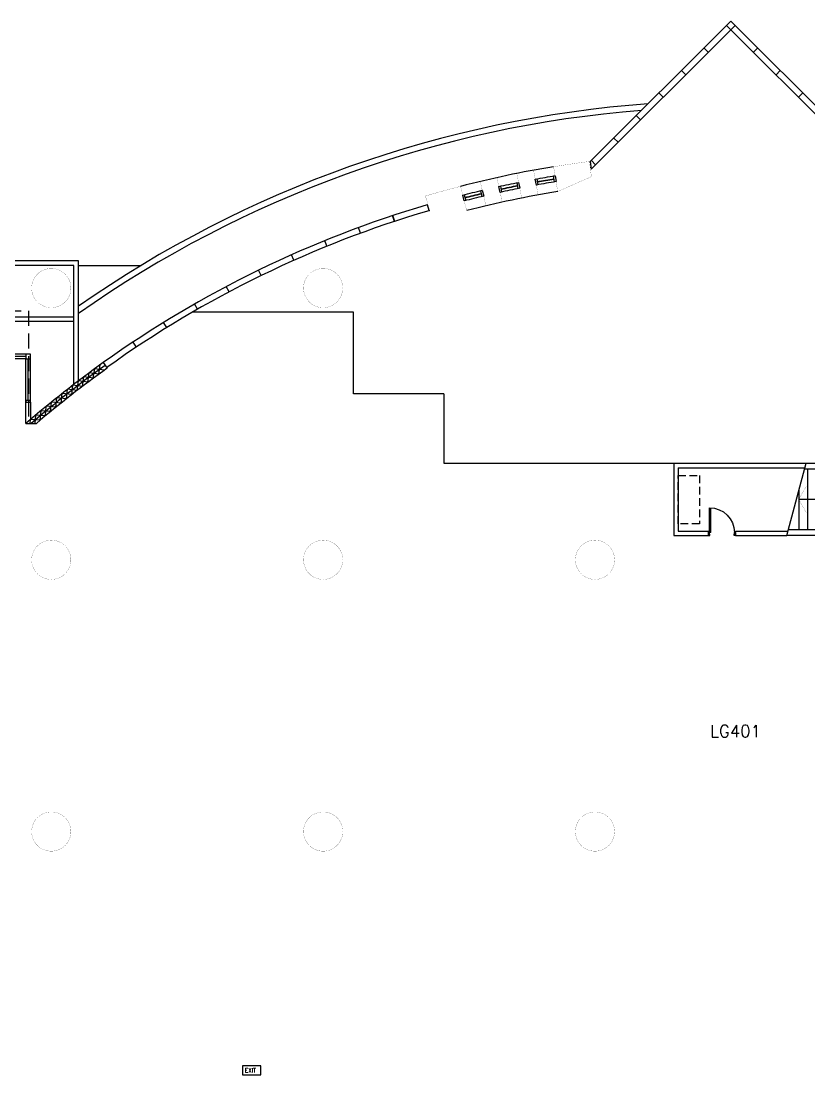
# Model space of a CAD drawing. Extents: x -163002 to 22103, y -98847 to 51643.
# Drawn here: x -85000 to -58917, y 16740 to 51643 of the extents above; entities that cross this region are included whole.
import ezdxf

# ---------------------------------------------------------------- set-up
doc = ezdxf.new("R2010")
doc.units = 0
doc.header["$LTSCALE"] = 1000
doc.header["$MEASUREMENT"] = 0
doc.linetypes.add('S2108a$0$DASHED', pattern=[0.75, 0.5, -0.25])
doc.linetypes.add('S2108a$0$HIDDEN', pattern=[0.375, 0.25, -0.125])
doc.layers.get('0').update_dxf_attribs({"linetype": 'CONTINUOUS'})
for name, color, linetype in [('S2108a$0$17', 7, 'CONTINUOUS'), ('S2108a$0$20', 7, 'CONTINUOUS'), ('S2108a$0$22', 7, 'CONTINUOUS'), ('S2108a$0$23', 7, 'CONTINUOUS'), ('S2108a$0$25', 7, 'CONTINUOUS'), ('S2108a$0$56', 7, 'CONTINUOUS'), ('S2108a$0$6', 7, 'CONTINUOUS'), ('S2108a$0$A-glaz', 1, 'CONTINUOUS'), ('S2108a$0$buila', 14, 'S2108a$0$HIDDEN'), ('S2108a$0$fence', 1, 'CONTINUOUS'), ('S2108a$0$ROOM-NO', 4, 'CONTINUOUS'), ('S2108a$0$wal', 3, 'CONTINUOUS'), ('S2108a$0$WOOD', 7, 'CONTINUOUS')]:
    doc.layers.add(name, color=color, linetype=linetype)
doc.styles.add('S2108a$0$STANDARD', font='SIMPLEX')

# ---------------------------------------------------------------- blocks, each defined once
blk = doc.blocks.new('S2108a$0$EXIT')
at = {"layer": 'S2108a$0$56', "color": 1, "linetype": 'Continuous'}
blk.add_lwpolyline([(0, 0), (0.6, 0), (0.6, 0.3), (0, 0.3)], close=True, dxfattribs=at)
at = {"layer": 'S2108a$0$56', "color": 1, "linetype": 'Continuous', "style": 'S2108a$0$STANDARD', "width": 0.8}
blk.add_text('EXIT', height=0.15, dxfattribs=at).set_placement((0.0816, 0.0747))
blk = doc.blocks.new('S2108a$0$WW')
at = {"layer": 'S2108a$0$23', "color": 14, "linetype": 'Continuous'}
for points in [[(0, 0), (0.0501, -0.0001), (0.0499, 0.1999), (-0.0001, 0.2)], [(0.6132, -0.0001), (0.6632, 0), (0.6632, 0.2), (0.6131, 0.2)]]:
    blk.add_lwpolyline(points, close=True, dxfattribs=at)
for radius, start, end in [(35.700038, 89.473253, 90.543797), (35.605038, 89.551308, 90.460731), (35.595038, 89.551308, 90.460731)]:
    blk.add_arc((0.336889, -35.497818), radius, start, end, dxfattribs=at)
blk = doc.blocks.new('S2108a$0$ARROW')
at = {"layer": 'S2108a$0$25', "color": 14, "linetype": 'Continuous', "const_width": 0.005}
blk.add_lwpolyline([(-0.4332, 0.25), (0, 0), (0.4328, 0.25)], dxfattribs=at)
blk = doc.blocks.new('S2108a$0$DR825')
for p, q in [((818.5, 100), (818.5, 925)), ((862.5, 100), (862.5, 925)), ((0, 100), (0, 0)), ((37.5, 100), (0, 100)), ((0, 0), (50, 0)), ((37.5, 50), (37.5, 100)), ((50, 50), (37.5, 50)), ((50, 0), (50, 50)), ((818.5, 100), (862.5, 100)), ((850, 50), (862.5, 50)), ((850, 0), (850, 50)), ((900, 0), (850, 0)), ((862.5, 100), (900, 100)), ((862.5, 50), (862.5, 100)), ((900, 100), (900, 0))]:
    blk.add_line(p, q)
blk.add_arc((862.5, 100), 825, 90, 180)
blk = doc.blocks.new('S2108a')
at = {"layer": 'S2108a$0$17'}
blk.add_line((-84839.944, 38313.659), (-84494.318, 38313.659), dxfattribs=at)
at = {"layer": 'S2108a$0$20', "color": 14, "linetype": 'Continuous'}
blk.add_line((-82278.5, 40330.1), (-82147.5, 40147.1), dxfattribs=at)
at = {"layer": 'S2108a$0$20', "color": 14, "linetype": 'Continuous', "const_width": 5}
for points in [[(-66185.47, 46993.763, 0.008315), (-67369.802, 46818.213, 0.008315)], [(-69799.131, 46330.35, -0.003935), (-69246.801, 46456.624, -0.003935)], [(-68032.301, 46702.339, 0.003935), (-68588.631, 46595.152, 0.003935)], [(-71614.005, 45850.069, -0.008368), (-70452.151, 46169.179, -0.008368)], [(-68425.04, 45779.393, -0.003936), (-67881.393, 45884.139, -0.003936)], [(-69607.376, 45520.68, -0.003934), (-69067.958, 45644.004, -0.003934)]]:
    blk.add_lwpolyline(points, format="xyb", dxfattribs=at)
for points in [[(-67369.8, 46818.2), (-67234.3, 45998)], [(-66185.5, 46993.8), (-66119.3, 46489.7)], [(-69246.8, 46456.7), (-69068, 45644)], [(-68588.6, 46595.2), (-68425, 45779.4)], [(-68032.3, 46702.4), (-67881.4, 45884.1)], [(-66119.3, 46489.7), (-67234.3, 45998)], [(-70452.1, 46169.2), (-70245.6, 45364.2)], [(-69799.2, 46330.4), (-69607.4, 45520.7)], [(-71614, 45850.1), (-71471.8, 45364.2)], [(-71471.8, 45364.2), (-70245.6, 45364.2)]]:
    blk.add_lwpolyline(points, dxfattribs=at)
at = {"layer": 'S2108a$0$20', "color": 14, "linetype": 'Continuous'}
for radius, start, end in [(35700, 125.593686, 130.8274149), (35475, 125.593667, 130.4050152)]:
    blk.add_arc((-61499.9, 11300.1), radius, start, end, dxfattribs=at)
at = {"layer": 'S2108a$0$22', "color": 14, "linetype": 'Continuous'}
for p, q in [((-82427.3, 39945.4), (-82377.8, 40259.7)), ((-82967.3, 39543.4), (-82922.8, 39858.5)), ((-82607.6, 39812.8), (-82922.4, 39859)), ((-82788.1, 39678.5), (-82741.9, 39993.3)), ((-82426.9, 39945.9), (-82741.5, 39993.7)), ((-82608.1, 39812.5), (-82560.3, 40127.1)), ((-82245.4, 40077.8), (-82559.7, 40127.3)), ((-83498.7, 39131.1), (-83460.9, 39447)), ((-83144.6, 39407.8), (-83460.3, 39447.2)), ((-83322.1, 39269.6), (-83282.7, 39585.4)), ((-82966.5, 39543.4), (-83281.9, 39586.2)), ((-83145.6, 39407.2), (-83102.8, 39722.5)), ((-82787.5, 39678.7), (-83102.6, 39723.2)), ((-83849.1, 38850.7), (-83814.8, 39167.1)), ((-83498.2, 39131.5), (-83814.4, 39167.6)), ((-83674.3, 38991.5), (-83638.3, 39307.6)), ((-83321.8, 39270.2), (-83637.8, 39307.9)), ((-84195.2, 38565.9), (-84165.9, 38882.8)), ((-83848.5, 38850.9), (-84165, 38883.6)), ((-84023.1, 38709), (-83990.4, 39025.5)), ((-83673.8, 38991.7), (-83990.1, 39026.1)), ((-84694.681, 38313.659), (-84684.4, 38447.9)), ((-84366.9, 38422.4), (-84684, 38448.3)), ((-84535.389, 38313.659), (-84512.5, 38593.9)), ((-84195, 38566.6), (-84512, 38594.2)), ((-84367.3, 38421.9), (-84339.6, 38738.9)), ((-84022.1, 38709.7), (-84339, 38739))]:
    blk.add_line(p, q, dxfattribs=at)
blk.add_arc((-61499.9, 11300.1), 35588, 125.593686, 130.6182752, dxfattribs=at)
at = {"layer": 'S2108a$0$23', "color": 14, "linetype": 'Continuous'}
for p, q in [((-66155.8, 46991), (-61503.9, 51642.9)), ((-66123.2, 46740.7), (-61362.4, 51501.5)), ((-56877.1, 46737.2), (-61641.4, 51501.5)), ((-56844.4, 46987.4), (-61499.9, 51642.9)), ((-62391.8, 50755), (-62250.4, 50613.5)), ((-60612, 50755), (-60753.4, 50613.5)), ((-63138.2, 50008.6), (-62996.8, 49867.1)), ((-59865.6, 50008.6), (-60007, 49867.1)), ((-63884.7, 49262.1), (-63743.3, 49120.6)), ((-59119.1, 49262.1), (-59260.5, 49120.6)), ((-64631.2, 48515.6), (-64489.8, 48374.1)), ((-65377.6, 47769.2), (-65236.2, 47627.7)), ((-65373.6, 47769.2), (-65232.2, 47627.7)), ((-66155.8, 46991), (-66123.2, 46740.7)), ((-66120.1, 47022.7), (-65978.7, 46881.2)), ((-71493.7, 45364.3), (-71550, 45556.3)), ((-72635.6, 45009.6), (-72698.3, 45199.6)), ((-72631.6, 45009.6), (-72694.3, 45199.6)), ((-73760.9, 44616.9), (-73829.9, 44804.7)), ((-74872.4, 44186.7), (-74947.7, 44372.1)), ((-75968.8, 43719.4), (-76050.3, 43902.2)), ((-77048.9, 43215.6), (-77136.5, 43395.5)), ((-78111.5, 42675.8), (-78205.1, 42852.6)), ((-79155.4, 42100.6), (-79254.9, 42274.2)), ((-80179.4, 41490.7), (-80284.7, 41660.9)), ((-81182.3, 40846.8), (-81293.3, 41013.3))]:
    blk.add_line(p, q, dxfattribs=at)
at = {"layer": 'S2108a$0$23', "color": 14}
for p, q in [((-73999.9, 42000.1), (-79325.7, 42000.1)), ((-73999.9, 39300.1), (-73999.9, 42000.1)), ((-70999.9, 39300.1), (-73999.9, 39300.1)), ((-70999.9, 39300.1), (-70999.9, 37000.1)), ((-70999.9, 37000.1), (-59006.9, 37000.1))]:
    blk.add_line(p, q, dxfattribs=at)
at = {"layer": 'S2108a$0$23', "color": 14, "linetype": 'Continuous'}
for points in [[(-59006.9, 37000.1), (-56249.9, 37000.1), (-56249.9, 36800.1), (-59060.5, 36800.1)], [(-59596.3, 34800.1), (-56249.9, 34800.1), (-56249.9, 34600.1), (-59649.9, 34600.1)]]:
    blk.add_lwpolyline(points, dxfattribs=at)
for centre, radius, start, end in [((-61499.9, 11300.1), 37700, 94.171989, 124.9557968), ((-61499.9, 11300.1), 37500, 94.526931, 125.1696929), ((-61499.9, 11300.1), 35999.94, 99.384167, 104.399064), ((-61503.9, 11300.039), 35499.919, 101.350236, 102.420831), ((-61503.9, 11300.039), 35499.919, 99.377769, 100.448294), ((-61503.9, 11300.039), 35499.919, 103.322322, 104.392906), ((-61503.9, 11300.039), 35167.919, 99.377789, 104.392906), ((-61499.9, 11300.1), 35700.009, 106.356867, 125.593686), ((-61499.9, 11300.1), 35500.009, 106.356867, 125.593667)]:
    blk.add_arc(centre, radius, start, end, dxfattribs=at)
blk.add_point((-71493.7, 45364.3), dxfattribs=at)
at = {"layer": 'S2108a$0$25', "color": 14, "linetype": 'Continuous'}
for p, q in [((-59649.9, 34600.1), (-59006.9, 37000.1)), ((-56249.8, 35800), (-59256.093, 35800.4))]:
    blk.add_line(p, q, dxfattribs=at)
for points in [[(-59249.9, 34800.1), (-58949.9, 34800.1), (-58949.9, 36800.1), (-59060.483, 36800.1)], [(-59249.9, 36093.102), (-59249.9, 34800.1)]]:
    blk.add_lwpolyline(points, dxfattribs=at)
at = {"layer": 'S2108a$0$56', "color": 1, "linetype": 'S2108a$0$HIDDEN'}
blk.add_lwpolyline([(-63243.2, 36591.5), (-62543.2, 36591.5), (-62543.2, 34991.5), (-63243.2, 34991.5)], close=True, dxfattribs=at)
at = {"layer": 'S2108a$0$6', "color": 14, "linetype": 'Continuous', "const_width": 5}
for points in [[(-83349.9, 42800.1, 1), (-84649.9, 42800.1, 1)], [(-74349.9, 42800.1, 1), (-75649.9, 42800.1, 1)], [(-83349.9, 33800.1, 1), (-84649.9, 33800.1, 1)], [(-74349.9, 33800.1, 1), (-75649.9, 33800.1, 1)], [(-65349.9, 33800.1, 1), (-66649.9, 33800.1, 1)], [(-83349.9, 24800.1, 1), (-84649.9, 24800.1, 1)], [(-74349.9, 24800.1, 1), (-75649.9, 24800.1, 1)], [(-65349.9, 24800.1, 1), (-66649.9, 24800.1, 1)]]:
    blk.add_lwpolyline(points, format="xyb", close=True, dxfattribs=at)
at = {"layer": 'S2108a$0$A-glaz'}
for points in [[(-84689.937, 39020.1), (-84689.944, 40610.1), (-96810.169, 40609.92), (-96810.138, 37580.093)], [(-84839.944, 40535.098), (-86219.893, 40535.078)], [(-84839.944, 39020.1), (-84839.944, 40460.098), (-96810.123, 40459.92)], [(-84764.944, 39080.1), (-84764.944, 40460.098)]]:
    blk.add_lwpolyline(points, dxfattribs=at)
for points in [[(-84689.944, 40610.1), (-84839.944, 40610.1), (-84839.944, 40460.098), (-84689.944, 40460.098)], [(-84839.944, 39080.1), (-84839.944, 39020.1), (-84689.937, 39020.1), (-84689.937, 39080.1)]]:
    blk.add_lwpolyline(points, close=True, dxfattribs=at)
at = {"layer": 'S2108a$0$buila', "linetype": 'S2108a$0$DASHED'}
for p, q in [((-92249.9, 42050.1), (-84749.888, 42050.1)), ((-84749.888, 42050.1), (-84749.899, 38328.647))]:
    blk.add_line(p, q, dxfattribs=at)
at = {"layer": 'S2108a$0$fence'}
for p, q in [((-83099.9, 43550.1), (-81025.013, 43550.1)), ((-86499.897, 41700.073), (-83249.9, 41700.1))]:
    blk.add_line(p, q, dxfattribs=at)
for points in [[(-83099.9, 39714.492), (-83099.9, 43700.1), (-102899.9, 43700.1), (-102899.9, 36050.1)], [(-83249.9, 39601.384), (-83249.9, 43550.1), (-102749.9, 43550.1), (-102749.9, 36050.117)], [(-101049.9, 36050.132), (-101049.9, 41850.1), (-83249.9, 41850.1)]]:
    blk.add_lwpolyline(points, dxfattribs=at)
at = {"layer": 'S2108a$0$wal'}
blk.add_lwpolyline([(-84839.944, 38313.659), (-84839.944, 39020.1), (-84689.944, 39020.1), (-84689.944, 38442.537)], dxfattribs=at)
at = {"layer": 'S2108a$0$WOOD'}
for p, q in [((-63392.9, 37000.1), (-63392.9, 34600.1)), ((-63242.9, 36850.1), (-59047.087, 36850.1)), ((-63242.9, 36850.1), (-63242.9, 34750.1)), ((-63392.9, 34600.1), (-62247.165, 34600.1)), ((-63242.9, 34750.1), (-62247.165, 34750.1)), ((-62247.165, 34600.1), (-62247.165, 34750.1)), ((-61347.165, 34600.1), (-61347.165, 34750.1)), ((-61347.165, 34750.1), (-59609.713, 34750.1)), ((-61347.165, 34600.1), (-59649.9, 34600.1))]:
    blk.add_line(p, q, dxfattribs=at)
at = {"zscale": 1000}
for name, p, xscale, yscale, rotation in [('S2108a$0$WW', (-67288.3, 46324.9), 999.997, -999.997, 189.921567), ('S2108a$0$WW', (-68490.3, 46104.9), 999.997, -999.997, 191.895666), ('S2108a$0$WW', (-69683.9, 45843.7), 999.997, -999.997, 193.864698), ('S2108a$0$ARROW', (-59256.093, 35800.4), 999.9979999999999, 999.9979999999999, 270)]:
    blk.add_blockref(name, p, dxfattribs=dict(at, xscale=xscale, yscale=yscale, rotation=rotation))
at = {"xscale": 1012.497, "yscale": 1012.497, "zscale": 1000}
blk.add_blockref('S2108a$0$EXIT', (-77674.8, 16739.6), dxfattribs=at)
at = {"layer": 'S2108a$0$WOOD', "xscale": -1}
blk.add_blockref('S2108a$0$DR825', (-61347.165, 34600.1), dxfattribs=at)
at = {"layer": 'S2108a$0$ROOM-NO', "style": 'S2108a$0$STANDARD'}
blk.add_text('LG401', height=400, dxfattribs=at).set_placement((-62186.137, 27926.672))

msp = doc.modelspace()

# ---------------------------------------------------------------- block references
msp.add_blockref('S2108a', (0, 0))

doc.saveas('drawing.dxf')
